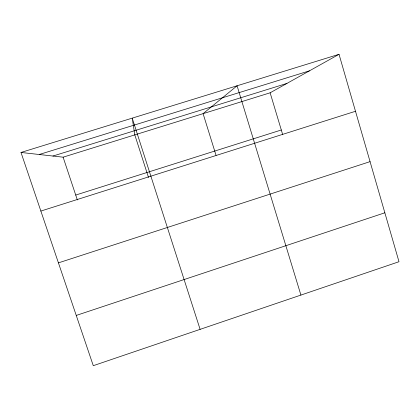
<?xml version="1.0" encoding="UTF-8"?>
<svg xmlns="http://www.w3.org/2000/svg" width="420" height="420" viewBox="0 0 420 420"><rect width="100%" height="100%" fill="white"/><g stroke="black" fill="none" stroke-linecap="round" stroke-linejoin="round"><path stroke-width="0.63" d="M21 152.46L63.105 157.18L270.133 92.804L339.029 54.316L399 261.718L93.282 365.683L21 152.46L339.029 54.316M76.246 315.431L384.851 212.788M58.427 262.868L370.062 161.642M75.721 195.059L281.306 129.985M40.866 211.06L355.499 111.269M39.233 154.502L309.451 70.844M52.952 156.041L286.928 83.422M63.105 157.18L77.354 199.957M200.109 329.354L132.221 118.136L134.799 134.888L148.507 177.487M216.064 155.374L203.086 113.652L237.079 85.78L300.914 295.076M270.133 92.804L282.618 134.353"/></g></svg>
